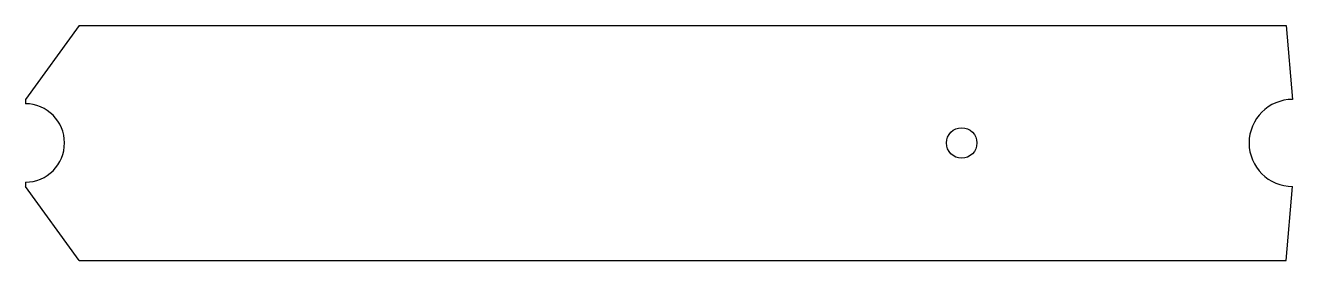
# Model space of a CAD drawing. Header units: inches. Extents: x 2 to 20.2, y 2 to 5.4.
import ezdxf

# ---------------------------------------------------------------- set-up
doc = ezdxf.new("R2010")
doc.units = ezdxf.units.IN
doc.header["$MEASUREMENT"] = 0
doc.layers.get('0').update_dxf_attribs({"linetype": 'CONTINUOUS'})

msp = doc.modelspace()

# ---------------------------------------------------------------- linework, layer by layer
for p, q in [((2.772, 5.375, 0.062), (2, 4.313, 0.062)), ((2.772, 5.375, 0.062), (20.095, 5.375, 0.062)), ((20.095, 5.375, 0.062), (20.188, 4.313, 0.062)), ((2, 4.313, 0.062), (2, 4.25, 0.062)), ((2, 3.125, 0.062), (2, 3.062, 0.062)), ((2.772, 2, 0.062), (2, 3.062, 0.062)), ((20.095, 2, 0.062), (20.188, 3.062, 0.062)), ((2.772, 2, 0.062), (20.095, 2, 0.062))]:
    msp.add_line(p, q)
msp.add_circle((15.438, 3.688), 0.219)
for centre, radius, start, end in [((2, 3.688, 0.062), 0.562, 270, 450), ((20.188, 3.688, 0.062), 0.625, 90, 270)]:
    msp.add_arc(centre, radius, start, end)

doc.saveas('drawing.dxf')
